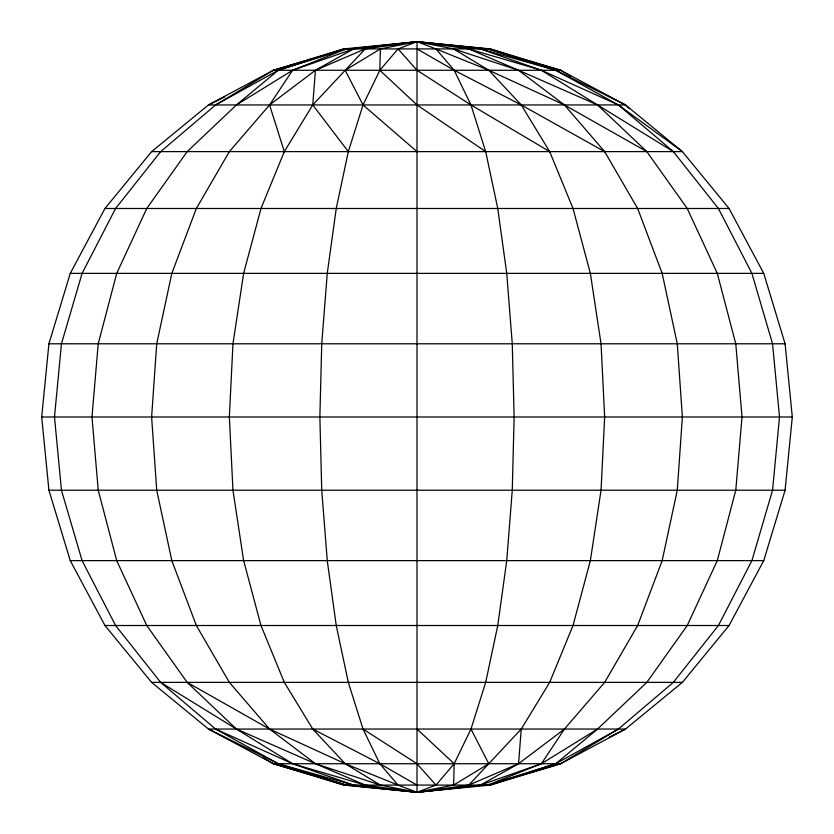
<?xml version="1.0" encoding="UTF-8"?>
<svg xmlns="http://www.w3.org/2000/svg" width="834" height="834" viewBox="0 0 834 834"><rect width="100%" height="100%" fill="white"/><g stroke="black" fill="none" stroke-linecap="round" stroke-linejoin="round"><path stroke-width="1.25" d="M570.623 76.269L560.625 70.264L487.723 48.914L417 41.7L380.387 48.914L379.824 70.264L363.03 104.948L348.32 151.621L336.238 208.49L327.262 273.375L321.736 343.785L319.87 417L321.736 490.215L327.262 560.625L336.238 625.51L348.32 682.379L363.03 729.052L379.824 763.736L398.047 785.086L417 792.3L490.215 785.086L560.625 763.736L625.51 729.052L682.379 682.379L729.052 625.51L763.736 560.625L785.086 490.215L792.3 417L785.086 343.785L763.736 273.375L729.052 208.49L682.379 151.621L625.51 104.948L560.625 70.264L490.215 48.914L417 41.7L343.785 48.914L273.375 70.264L208.49 104.948L151.621 151.621L104.948 208.49L70.264 273.375L48.914 343.785L41.7 417L48.914 490.215L70.264 560.625L104.948 625.51L151.621 682.379L208.49 729.052L273.375 763.736L343.785 785.086L417 792.3L490.194 784.367M263.377 757.731L273.375 763.736L346.277 785.086L417 792.3L453.613 785.086L454.176 763.736L470.97 729.052L485.68 682.379L497.762 625.51L506.738 560.625L512.264 490.215L514.13 417L512.264 343.785L506.738 273.375L497.762 208.49L485.68 151.621L470.97 104.948L454.176 70.264L435.953 48.914L417 41.7L343.806 49.633M353.595 785.086L292.619 763.736L236.429 729.052L187.181 682.379L146.753 625.51L116.718 560.625L98.224 490.215L91.98 417L98.224 343.785L116.718 273.375L146.753 208.49L187.181 151.621L236.429 104.948L292.619 70.264L353.595 48.914L417 41.7L453.613 48.914L488.807 70.264L521.25 104.948L549.689 151.621L573.021 208.49L590.368 273.375L601.043 343.785L604.65 417L601.043 490.215L590.368 560.625L573.021 625.51L549.689 682.379L521.25 729.052L518.56 763.736L480.405 785.086L417 792.3L353.595 785.086L278.275 763.736L208.49 729.052L625.51 729.052L609.227 737.141M365.229 48.914L312.75 104.948L284.311 151.621L260.979 208.49L243.632 273.375L232.957 343.785L229.35 417L232.957 490.215L243.632 560.625L260.979 625.51L284.311 682.379L312.75 729.052L345.193 763.736L380.387 785.086L417 792.3L468.771 785.086L518.56 763.736L564.441 729.052L604.65 682.379L637.656 625.51L662.175 560.625L677.281 490.215L682.379 417L677.281 343.785L662.175 273.375L637.656 208.49L604.65 151.621L564.441 104.948L518.56 70.264L468.771 48.914L417 41.7L365.229 48.914L315.44 70.264L269.559 104.948L229.35 151.621L196.344 208.49L171.825 273.375L156.719 343.785L151.621 417L156.719 490.215L171.825 560.625L196.344 625.51L229.35 682.379L269.559 729.052L315.44 763.736L365.229 785.086L417 792.3L435.953 785.086L454.176 763.736L417 729.052M564.441 729.052L541.381 763.736L487.723 785.086L555.725 763.736L618.401 729.052L673.33 682.379L718.418 625.51L751.914 560.625L772.545 490.215L779.509 417L772.545 343.785L751.914 273.375L718.418 208.49L673.33 151.621L618.401 104.948L555.725 70.264L487.723 48.914M629.18 108.535L625.51 104.948L555.725 70.264L480.405 48.914L417 41.7L398.047 48.914L379.824 70.264L417 104.948L485.68 151.621M521.25 729.052L468.771 785.086M316.586 776.225L343.785 785.086L490.215 785.086L555.725 763.736L597.571 729.052L646.819 682.379L687.247 625.51L717.282 560.625L735.776 490.215L742.02 417L735.776 343.785L717.282 273.375L687.247 208.49L646.819 151.621L597.571 104.948L541.381 70.264L480.405 48.914M327.741 54.346L273.375 70.264L215.599 104.948L160.67 151.621L115.582 208.49L82.086 273.375L61.455 343.785L54.491 417L61.455 490.215L82.086 560.625L115.582 625.51L160.67 682.379L215.599 729.052L278.275 763.736L346.277 785.086M236.429 104.948L278.275 70.264L343.785 48.914L490.215 48.914L517.414 57.775M597.571 729.052L541.381 763.736L480.405 785.086M380.387 48.914L345.193 70.264L363.03 104.948L417 151.621M453.613 785.086L488.807 763.736L470.97 729.052M506.259 779.654L560.625 763.736L618.401 729.052M353.595 48.914L315.44 70.264L312.75 104.948L348.32 151.621M215.599 104.948L278.275 70.264L346.277 48.914L292.619 70.264L269.559 104.948L284.311 151.621M224.773 96.859L208.49 104.948L625.51 104.948M332.683 52.896L338.865 51.082M495.135 782.918L501.317 781.104M273.375 70.264L560.625 70.264M151.621 151.621L682.379 151.621L618.401 104.948L541.381 70.264L468.771 48.914M104.948 208.49L729.052 208.49M70.264 273.375L763.736 273.375M48.914 343.785L785.086 343.785M41.7 417L792.3 417M48.914 490.215L785.086 490.215M70.264 560.625L763.736 560.625M104.948 625.51L729.052 625.51M151.621 682.379L682.379 682.379M273.375 763.736L560.625 763.736M365.229 785.086L292.619 763.736L215.599 729.052M519.884 58.578L528.537 61.403M305.463 772.597L314.116 775.422M453.613 48.914L518.56 70.264L597.571 104.948L673.33 151.621M380.387 785.086L315.44 763.736L236.429 729.052L160.67 682.379M435.953 48.914L488.807 70.264L564.441 104.948L646.819 151.621M398.047 785.086L345.193 763.736L269.559 729.052L187.181 682.379M312.75 729.052L379.824 763.736L417 785.086M604.65 151.621L521.25 104.948L454.176 70.264L417 48.914M549.689 151.621L470.97 104.948L417 70.264L398.047 48.914M363.03 729.052L417 763.736L435.953 785.086M417 41.7L417 792.3"/></g></svg>
